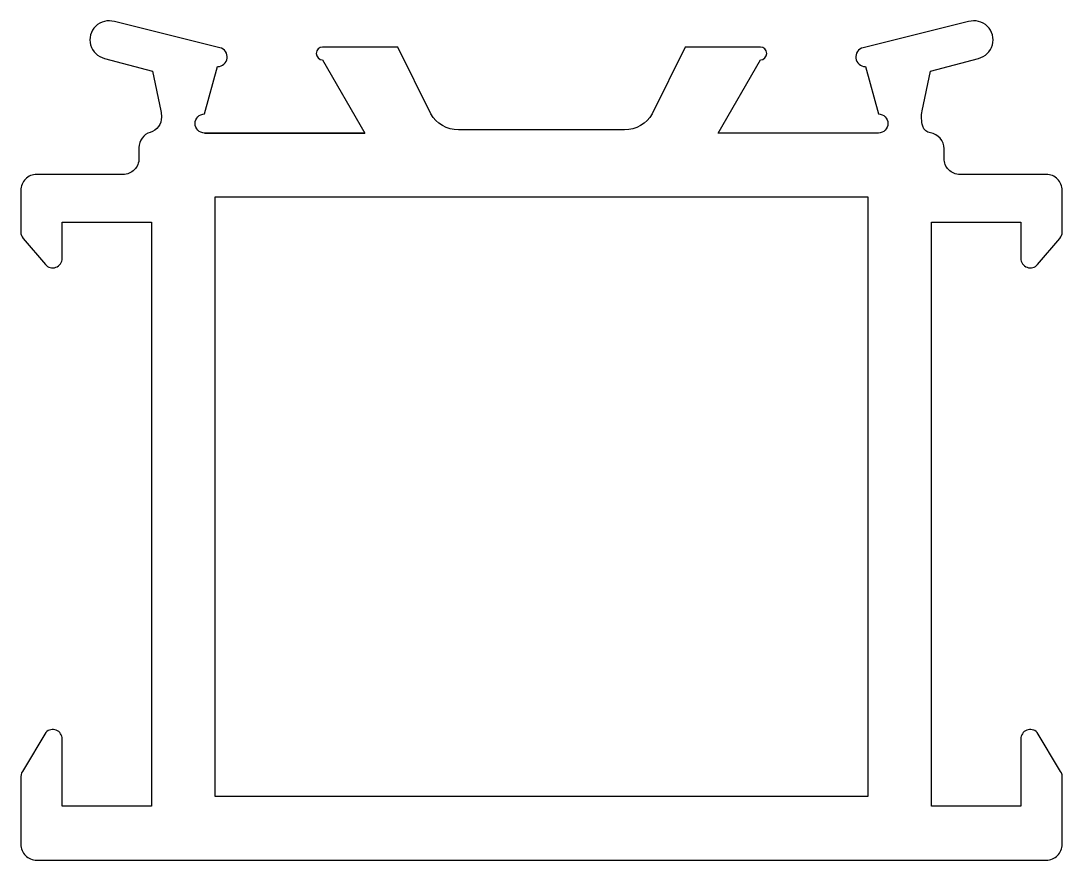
# Model space of a CAD drawing. Extents: x 131.4 to 164.1, y 210.4 to 236.7.
import ezdxf

# ---------------------------------------------------------------- set-up
doc = ezdxf.new("R2010")
doc.units = 0
doc.header["$LTSCALE"] = 15
doc.layers.add('ERCAN', color=220, linetype='CONTINUOUS')

msp = doc.modelspace()

# ---------------------------------------------------------------- linework, layer by layer
at = {"layer": 'ERCAN', "color": 0}
msp.add_lwpolyline([(164.147, 231.391, 0.414214), (163.647, 231.891), (160.937, 231.891, -0.414214), (160.437, 232.391), (160.437, 232.7, 0.370066), (160.013, 233.194, -0.291231), (159.771, 233.407, -0.12273), (159.751, 233.89), (160.01, 235.138), (161.521, 235.535, 1.019099), (161.208, 236.693), (157.894, 235.871, 0.888706), (157.969, 235.28), (158.375, 233.791, -1), (158.375, 233.191), (153.342, 233.191), (154.67, 235.491, 1), (154.67, 235.891), (152.314, 235.891), (151.275, 233.791, -0.267949), (150.409, 233.291), (145.187, 233.291, -0.267949), (144.321, 233.791), (143.282, 235.891), (140.926, 235.891, 1), (140.926, 235.491), (142.254, 233.191), (137.221, 233.191), (142.254, 233.191), (137.221, 233.191, -1), (137.221, 233.791), (137.627, 235.28, 0.888706), (137.702, 235.871), (134.388, 236.693, 1.019099), (134.075, 235.535), (135.586, 235.138), (135.844, 233.89, -0.049244), (135.865, 233.694, -0.331382), (135.512, 233.213, 0.329309), (135.159, 232.735), (135.159, 232.391, -0.414214), (134.659, 231.891), (131.949, 231.891, 0.414214), (131.449, 231.391), (131.449, 230.079, 0.178002), (131.521, 229.884), (132.221, 229.061, 0.69779), (132.749, 229.255), (132.749, 230.391), (135.549, 230.391), (135.549, 212.051), (132.749, 212.051), (132.749, 214.157, 0.675294), (132.233, 214.365), (131.533, 213.186, 0.19382), (131.449, 212.978), (131.449, 210.851, 0.414214), (131.949, 210.351), (163.647, 210.351, 0.414214), (164.147, 210.851), (164.147, 212.978, 0.19382), (164.063, 213.186), (163.363, 214.365, 0.675294), (162.847, 214.157), (162.847, 212.051), (160.047, 212.051), (160.047, 230.391), (162.847, 230.391), (162.847, 229.255, 0.69779), (163.375, 229.061), (164.075, 229.884, 0.178002), (164.147, 230.079)], format="xyb", close=True, dxfattribs=at)
msp.add_lwpolyline([(158.047, 212.351), (137.549, 212.351), (137.549, 231.191), (158.047, 231.191)], close=True, dxfattribs=at)

doc.saveas('drawing.dxf')
